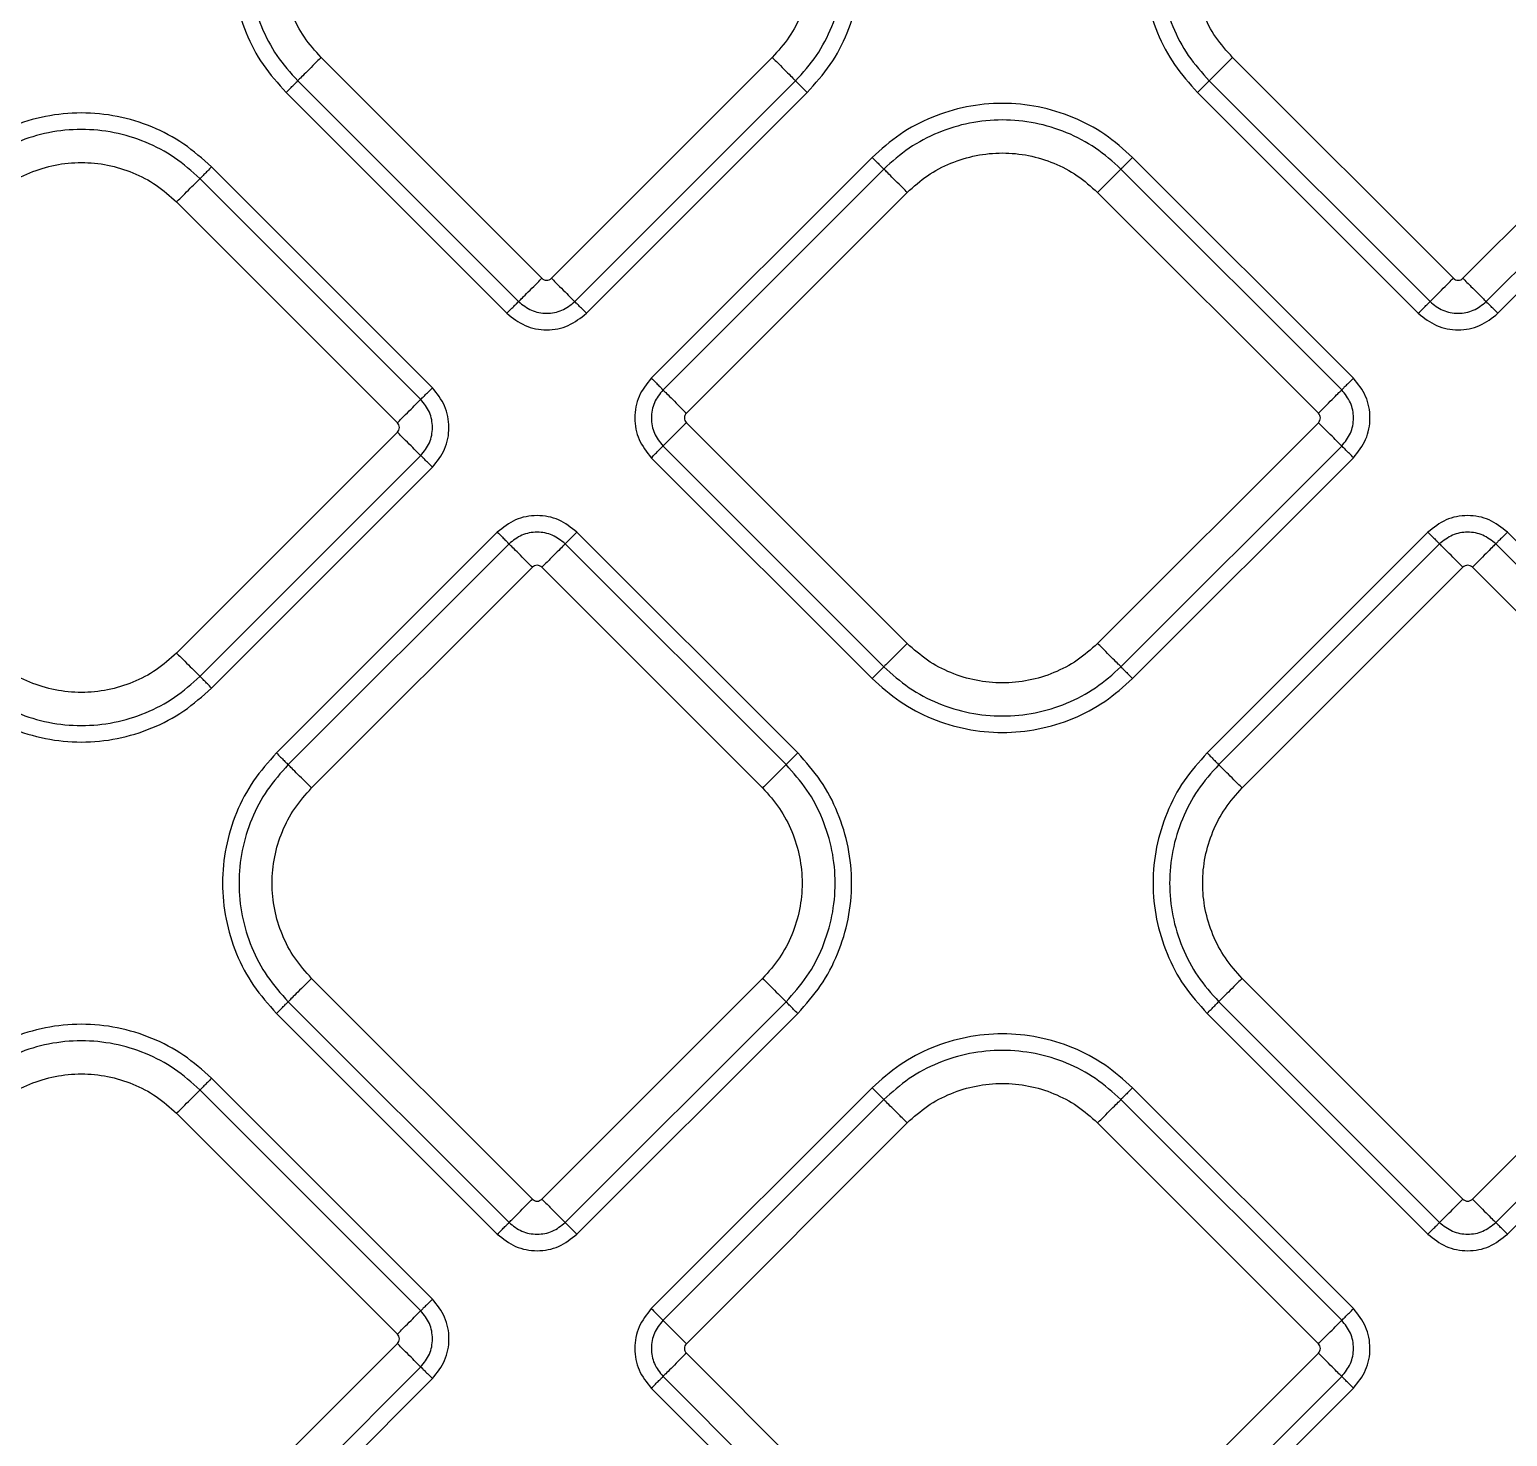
# Model space of a CAD drawing. Extents: x 943 to 1030, y 781 to 934.
# Drawn here: x 986.619 to 991.028, y 850.799 to 854.997 of the extents above; entities that cross this region are included whole.
import ezdxf

# ---------------------------------------------------------------- set-up
doc = ezdxf.new("R2010")
doc.units = 0
doc.header["$MEASUREMENT"] = 0
doc.layers.add('1', color=4, linetype='Continuous')

# ---------------------------------------------------------------- blocks, each defined once
blk = doc.blocks.new('AIRA')
at = {"layer": '1', "color": 3, "linetype": 'Continuous', "lineweight": 25}
for p, q in [((44.97, 51.0895), (44.3112, 51.7483)), ((45.6571, 51.7483), (44.9983, 51.0895)), ((47.6895, 51.0894), (47.0307, 51.7483)), ((48.3766, 51.7483), (47.7178, 51.0894)), ((44.2066, 51.6437), (44.8654, 50.9849)), ((44.2415, 51.6786), (44.9003, 51.0197)), ((45.068, 51.0197), (45.7268, 51.6786)), ((45.1029, 50.9849), (45.7617, 51.6437)), ((46.9261, 51.6437), (47.5849, 50.9848)), ((46.9609, 51.6785), (47.6198, 51.0197)), ((47.7875, 51.0197), (48.4463, 51.6785)), ((47.8224, 50.9848), (48.4812, 51.6437)), ((44.6434, 50.7628), (43.9845, 51.4217)), ((45.9553, 51.4502), (45.2964, 50.7913)), ((47.3914, 50.7913), (46.7326, 51.4502)), ((44.6085, 50.728), (43.9497, 51.3868)), ((45.9901, 51.4153), (45.3313, 50.7565)), ((47.3565, 50.7565), (46.6977, 51.4153)), ((45.401, 50.6867), (46.0598, 51.3456)), ((46.628, 51.3456), (47.2868, 50.6867)), ((43.8799, 51.3171), (44.5388, 50.6582)), ((44.5388, 50.63), (43.8799, 49.9711)), ((46.0598, 49.9996), (45.401, 50.6585)), ((47.2868, 50.6585), (46.628, 49.9996)), ((45.3313, 50.5887), (45.9901, 49.9299)), ((46.6977, 49.9299), (47.3565, 50.5887)), ((43.9497, 49.9014), (44.6085, 50.5602)), ((45.2964, 50.5539), (45.9553, 49.895)), ((46.7326, 49.895), (47.3914, 50.5539)), ((43.9845, 49.8665), (44.6434, 50.5254)), ((44.8369, 50.3318), (44.1781, 49.673)), ((45.7332, 49.673), (45.0744, 50.3318)), ((47.6134, 50.3318), (46.9546, 49.673)), ((48.5097, 49.673), (47.8509, 50.3318)), ((44.8718, 50.297), (44.2129, 49.6381)), ((45.6983, 49.6381), (45.0395, 50.297)), ((47.6483, 50.297), (46.9895, 49.6382)), ((48.4748, 49.6382), (47.816, 50.297)), ((44.2827, 49.5684), (44.9415, 50.2272)), ((44.9698, 50.2272), (45.6286, 49.5684)), ((47.0592, 49.5684), (47.718, 50.2273)), ((47.7463, 50.2273), (48.4051, 49.5684)), ((44.9415, 48.3414), (44.2827, 49.0003)), ((45.6286, 49.0003), (44.9698, 48.3414)), ((47.718, 48.3415), (47.0592, 49.0003)), ((48.4051, 49.0003), (47.7463, 48.3415)), ((44.2129, 48.9305), (44.8718, 48.2717)), ((45.0395, 48.2717), (45.6983, 48.9305)), ((46.9895, 48.9306), (47.6483, 48.2717)), ((47.816, 48.2717), (48.4748, 48.9306)), ((44.1781, 48.8957), (44.8369, 48.2368)), ((45.0744, 48.2368), (45.7332, 48.8957)), ((46.9546, 48.8957), (47.6134, 48.2369)), ((47.8509, 48.2369), (48.5097, 48.8957)), ((44.6434, 48.0433), (43.9846, 48.7022)), ((44.6085, 48.0085), (43.9497, 48.6673)), ((45.9552, 48.6737), (45.2964, 48.0148)), ((45.9901, 48.6388), (45.3313, 47.98)), ((47.3565, 47.98), (46.6977, 48.6388)), ((47.3914, 48.0148), (46.7325, 48.6737)), ((43.88, 48.5976), (44.5388, 47.9387)), ((45.401, 47.9102), (46.0598, 48.5691)), ((46.6279, 48.5691), (47.2868, 47.9102)), ((44.5388, 47.9105), (43.88, 47.2516)), ((46.0598, 47.2231), (45.401, 47.882)), ((47.2868, 47.882), (46.6279, 47.2231)), ((43.9497, 47.1819), (44.6085, 47.8407)), ((43.9846, 47.147), (44.6434, 47.8059)), ((45.3313, 47.8122), (45.9901, 47.1534)), ((46.6977, 47.1534), (47.3565, 47.8122)), ((45.2964, 47.7774), (45.9552, 47.1185)), ((46.7325, 47.1185), (47.3914, 47.7774))]:
    blk.add_line(p, q, dxfattribs=at)
for points in [[(44.2066, 52.421), (44.1826, 52.3941), (44.1346, 52.3404), (44.0844, 52.2439), (44.0526, 52.1403), (44.0421, 52.0324), (44.0526, 51.9244), (44.0844, 51.8209), (44.1346, 51.7244), (44.1826, 51.6706), (44.2066, 51.6437)], [(44.2415, 52.3862), (44.2196, 52.3617), (44.1759, 52.3127), (44.1302, 52.2249), (44.1013, 52.1306), (44.0917, 52.0324), (44.1013, 51.9341), (44.1302, 51.8398), (44.1759, 51.752), (44.2196, 51.703), (44.2415, 51.6786)], [(45.7268, 51.6786), (45.7487, 51.703), (45.7924, 51.752), (45.8381, 51.8398), (45.867, 51.9341), (45.8766, 52.0324), (45.867, 52.1306), (45.8381, 52.2249), (45.7924, 52.3127), (45.7487, 52.3617), (45.7268, 52.3862)], [(45.7617, 51.6437), (45.7857, 51.6706), (45.8337, 51.7244), (45.8839, 51.8209), (45.9157, 51.9244), (45.9262, 52.0324), (45.9157, 52.1403), (45.8839, 52.2439), (45.8337, 52.3404), (45.7857, 52.3941), (45.7617, 52.421)], [(46.9261, 52.421), (46.9021, 52.3941), (46.8541, 52.3403), (46.8038, 52.2438), (46.7721, 52.1403), (46.7616, 52.0323), (46.7721, 51.9244), (46.8038, 51.8208), (46.8541, 51.7243), (46.9021, 51.6706), (46.9261, 51.6437)], [(46.9609, 52.3861), (46.9391, 52.3616), (46.8954, 52.3127), (46.8497, 52.2249), (46.8208, 52.1306), (46.8112, 52.0323), (46.8208, 51.9341), (46.8497, 51.8398), (46.8954, 51.752), (46.9391, 51.703), (46.9609, 51.6785)], [(44.3112, 51.7483), (44.2936, 51.7679), (44.2586, 51.8072), (44.2218, 51.8778), (44.1987, 51.9535), (44.1909, 52.0324), (44.1987, 52.1113), (44.2218, 52.187), (44.2586, 52.2575), (44.2936, 52.2968), (44.3112, 52.3164)], [(45.6571, 52.3164), (45.6747, 52.2968), (45.7097, 52.2575), (45.7465, 52.187), (45.7696, 52.1113), (45.7774, 52.0324), (45.7696, 51.9535), (45.7465, 51.8778), (45.7097, 51.8072), (45.6747, 51.7679), (45.6571, 51.7483)], [(47.0307, 51.7483), (47.0131, 51.7679), (46.9781, 51.8072), (46.9413, 51.8777), (46.9181, 51.9534), (46.9104, 52.0323), (46.9181, 52.1112), (46.9413, 52.1869), (46.9781, 52.2575), (47.0131, 52.2967), (47.0307, 52.3164)], [(44.3112, 51.7483), (44.3029, 51.74), (44.2863, 51.7235), (44.2647, 51.7018), (44.2481, 51.6852), (44.2437, 51.6808), (44.2415, 51.6786)], [(45.6571, 51.7483), (45.6654, 51.74), (45.682, 51.7235), (45.7036, 51.7018), (45.7202, 51.6852), (45.7246, 51.6808), (45.7268, 51.6786)], [(47.0307, 51.7483), (47.0224, 51.74), (47.0058, 51.7234), (46.9842, 51.7018), (46.9676, 51.6852), (46.9632, 51.6808), (46.9609, 51.6785)], [(44.2066, 51.6437), (44.2107, 51.6479), (44.219, 51.6561), (44.2298, 51.667), (44.2381, 51.6753), (44.2403, 51.6775), (44.2415, 51.6786)], [(45.7617, 51.6437), (45.7576, 51.6479), (45.7493, 51.6561), (45.7385, 51.667), (45.7302, 51.6753), (45.728, 51.6775), (45.7268, 51.6786)], [(46.9261, 51.6437), (46.9302, 51.6478), (46.9385, 51.6561), (46.9493, 51.6669), (46.9576, 51.6752), (46.9598, 51.6774), (46.9609, 51.6785)], [(46.7326, 51.4502), (46.7057, 51.4742), (46.6519, 51.5221), (46.5554, 51.5724), (46.4519, 51.6041), (46.3439, 51.6147), (46.2359, 51.6041), (46.1324, 51.5724), (46.0359, 51.5221), (45.9821, 51.4742), (45.9553, 51.4502)], [(43.9845, 51.4217), (43.9576, 51.4456), (43.9039, 51.4936), (43.8074, 51.5439), (43.7038, 51.5756), (43.5959, 51.5862), (43.4879, 51.5756), (43.3844, 51.5439), (43.2879, 51.4936), (43.2341, 51.4456), (43.2072, 51.4217)], [(46.6977, 51.4153), (46.6732, 51.4371), (46.6243, 51.4808), (46.5364, 51.5266), (46.4422, 51.5554), (46.3439, 51.565), (46.2456, 51.5554), (46.1514, 51.5266), (46.0635, 51.4808), (46.0146, 51.4371), (45.9901, 51.4153)], [(43.9497, 51.3868), (43.9252, 51.4086), (43.8762, 51.4523), (43.7884, 51.4981), (43.6942, 51.5269), (43.5959, 51.5365), (43.4976, 51.5269), (43.4033, 51.4981), (43.3155, 51.4523), (43.2666, 51.4086), (43.2421, 51.3868)], [(46.0598, 51.3456), (46.0795, 51.3631), (46.1188, 51.3982), (46.1893, 51.4349), (46.265, 51.4581), (46.3439, 51.4658), (46.4228, 51.4581), (46.4985, 51.4349), (46.569, 51.3982), (46.6083, 51.3631), (46.628, 51.3456)], [(43.3118, 51.3171), (43.3315, 51.3346), (43.3708, 51.3697), (43.4413, 51.4064), (43.517, 51.4296), (43.5959, 51.4373), (43.6748, 51.4296), (43.7505, 51.4064), (43.821, 51.3697), (43.8603, 51.3346), (43.8799, 51.3171)], [(43.9845, 51.4217), (43.9804, 51.4175), (43.9721, 51.4092), (43.9613, 51.3984), (43.953, 51.3901), (43.9508, 51.3879), (43.9497, 51.3868)], [(45.9553, 51.4502), (45.9594, 51.446), (45.9677, 51.4377), (45.9785, 51.4269), (45.9868, 51.4186), (45.989, 51.4164), (45.9901, 51.4153)], [(46.7326, 51.4502), (46.7284, 51.446), (46.7201, 51.4377), (46.7093, 51.4269), (46.701, 51.4186), (46.6988, 51.4164), (46.6977, 51.4153)], [(43.8799, 51.3171), (43.8882, 51.3253), (43.9048, 51.3419), (43.9264, 51.3636), (43.943, 51.3802), (43.9475, 51.3846), (43.9497, 51.3868)], [(46.0598, 51.3456), (46.0516, 51.3539), (46.035, 51.3704), (46.0134, 51.3921), (45.9968, 51.4087), (45.9923, 51.4131), (45.9901, 51.4153)], [(46.628, 51.3456), (46.6363, 51.3539), (46.6528, 51.3704), (46.6745, 51.3921), (46.6911, 51.4087), (46.6955, 51.4131), (46.6977, 51.4153)], [(44.9003, 51.0197), (44.9025, 51.022), (44.9069, 51.0264), (44.9235, 51.043), (44.9452, 51.0646), (44.9617, 51.0812), (44.97, 51.0895)], [(44.9983, 51.0895), (45.0066, 51.0812), (45.0231, 51.0646), (45.0448, 51.043), (45.0614, 51.0264), (45.0658, 51.022), (45.068, 51.0197)], [(47.6198, 51.0197), (47.622, 51.0219), (47.6264, 51.0263), (47.643, 51.0429), (47.6647, 51.0646), (47.6812, 51.0812), (47.6895, 51.0894)], [(47.7178, 51.0894), (47.7261, 51.0812), (47.7426, 51.0646), (47.7643, 51.0429), (47.7809, 51.0263), (47.7853, 51.0219), (47.7875, 51.0197)], [(44.8654, 50.9849), (44.8696, 50.989), (44.8778, 50.9973), (44.8887, 51.0081), (44.897, 51.0164), (44.8992, 51.0186), (44.9003, 51.0197)], [(45.1029, 50.9849), (45.0987, 50.989), (45.0905, 50.9973), (45.0796, 51.0081), (45.0713, 51.0164), (45.0691, 51.0186), (45.068, 51.0197)], [(47.5849, 50.9848), (47.5891, 50.989), (47.5973, 50.9973), (47.6082, 51.0081), (47.6165, 51.0164), (47.6187, 51.0186), (47.6198, 51.0197)], [(47.8224, 50.9848), (47.8182, 50.989), (47.8099, 50.9973), (47.7991, 51.0081), (47.7908, 51.0164), (47.7886, 51.0186), (47.7875, 51.0197)], [(44.6085, 50.728), (44.6096, 50.7291), (44.6118, 50.7313), (44.6201, 50.7396), (44.6309, 50.7504), (44.6392, 50.7587), (44.6434, 50.7628)], [(45.2964, 50.7913), (45.3006, 50.7872), (45.3088, 50.7789), (45.3197, 50.7681), (45.328, 50.7598), (45.3302, 50.7576), (45.3313, 50.7565)], [(45.3313, 50.7565), (45.3335, 50.7543), (45.3379, 50.7498), (45.3545, 50.7332), (45.3762, 50.7116), (45.3927, 50.695), (45.401, 50.6867)], [(47.2868, 50.6867), (47.2951, 50.695), (47.3116, 50.7116), (47.3333, 50.7332), (47.3499, 50.7498), (47.3543, 50.7543), (47.3565, 50.7565)], [(47.3914, 50.7913), (47.3873, 50.7872), (47.379, 50.7789), (47.3681, 50.7681), (47.3599, 50.7598), (47.3576, 50.7576), (47.3565, 50.7565)], [(44.5388, 50.6582), (44.5471, 50.6665), (44.5636, 50.6831), (44.5853, 50.7047), (44.6019, 50.7213), (44.6063, 50.7257), (44.6085, 50.728)], [(44.6085, 50.5602), (44.6063, 50.5624), (44.6019, 50.5669), (44.5853, 50.5835), (44.5636, 50.6051), (44.5471, 50.6217), (44.5388, 50.63)], [(45.401, 50.6585), (45.3927, 50.6502), (45.3762, 50.6336), (45.3545, 50.612), (45.3379, 50.5954), (45.3335, 50.591), (45.3313, 50.5887)], [(47.3565, 50.5887), (47.3543, 50.591), (47.3499, 50.5954), (47.3333, 50.612), (47.3116, 50.6336), (47.2951, 50.6502), (47.2868, 50.6585)], [(45.2964, 50.5539), (45.3006, 50.558), (45.3088, 50.5663), (45.3197, 50.5771), (45.328, 50.5854), (45.3302, 50.5876), (45.3313, 50.5887)], [(47.3914, 50.5539), (47.3873, 50.558), (47.379, 50.5663), (47.3681, 50.5771), (47.3599, 50.5854), (47.3576, 50.5876), (47.3565, 50.5887)], [(44.6434, 50.5254), (44.6392, 50.5295), (44.6309, 50.5378), (44.6201, 50.5486), (44.6118, 50.5569), (44.6096, 50.5591), (44.6085, 50.5602)], [(44.8369, 50.3318), (44.8411, 50.3277), (44.8493, 50.3194), (44.8602, 50.3086), (44.8685, 50.3003), (44.8707, 50.2981), (44.8718, 50.297)], [(45.0744, 50.3318), (45.0702, 50.3277), (45.0619, 50.3194), (45.0511, 50.3086), (45.0428, 50.3003), (45.0406, 50.2981), (45.0395, 50.297)], [(47.6134, 50.3318), (47.6176, 50.3277), (47.6258, 50.3194), (47.6367, 50.3086), (47.645, 50.3003), (47.6472, 50.2981), (47.6483, 50.297)], [(47.8509, 50.3318), (47.8467, 50.3277), (47.8385, 50.3194), (47.8276, 50.3086), (47.8193, 50.3003), (47.8171, 50.2981), (47.816, 50.297)], [(44.9415, 50.2272), (44.9332, 50.2355), (44.9167, 50.2521), (44.895, 50.2737), (44.8784, 50.2903), (44.874, 50.2947), (44.8718, 50.297)], [(45.0395, 50.297), (45.0373, 50.2947), (45.0329, 50.2903), (45.0163, 50.2737), (44.9946, 50.2521), (44.9781, 50.2355), (44.9698, 50.2272)], [(47.718, 50.2273), (47.7097, 50.2355), (47.6932, 50.2521), (47.6715, 50.2738), (47.6549, 50.2903), (47.6505, 50.2948), (47.6483, 50.297)], [(47.816, 50.297), (47.8138, 50.2948), (47.8094, 50.2903), (47.7928, 50.2738), (47.7711, 50.2521), (47.7546, 50.2355), (47.7463, 50.2273)], [(43.8799, 49.9711), (43.8603, 49.9536), (43.821, 49.9185), (43.7505, 49.8818), (43.6748, 49.8586), (43.5959, 49.8509), (43.517, 49.8586), (43.4413, 49.8818), (43.3708, 49.9185), (43.3315, 49.9536), (43.3118, 49.9711)], [(43.8799, 49.9711), (43.8882, 49.9628), (43.9048, 49.9463), (43.9264, 49.9246), (43.943, 49.908), (43.9475, 49.9036), (43.9497, 49.9014)], [(46.0598, 49.9996), (46.0516, 49.9914), (46.035, 49.9748), (46.0134, 49.9531), (45.9968, 49.9365), (45.9923, 49.9321), (45.9901, 49.9299)], [(46.628, 49.9996), (46.6083, 49.9821), (46.569, 49.947), (46.4985, 49.9103), (46.4228, 49.8871), (46.3439, 49.8794), (46.265, 49.8871), (46.1893, 49.9103), (46.1188, 49.947), (46.0795, 49.9821), (46.0598, 49.9996)], [(46.6977, 49.9299), (46.6955, 49.9321), (46.6911, 49.9365), (46.6745, 49.9531), (46.6528, 49.9748), (46.6363, 49.9914), (46.628, 49.9996)], [(45.9553, 49.895), (45.9594, 49.8992), (45.9677, 49.9075), (45.9785, 49.9183), (45.9868, 49.9266), (45.989, 49.9288), (45.9901, 49.9299)], [(45.9901, 49.9299), (46.0146, 49.9081), (46.0635, 49.8644), (46.1514, 49.8186), (46.2456, 49.7898), (46.3439, 49.7802), (46.4422, 49.7898), (46.5364, 49.8186), (46.6243, 49.8644), (46.6732, 49.9081), (46.6977, 49.9299)], [(46.6977, 49.9299), (46.6988, 49.9288), (46.701, 49.9266), (46.7093, 49.9183), (46.7201, 49.9075), (46.7284, 49.8992), (46.7326, 49.895)], [(43.2421, 49.9014), (43.2666, 49.8796), (43.3155, 49.8359), (43.4033, 49.7901), (43.4976, 49.7613), (43.5959, 49.7517), (43.6942, 49.7613), (43.7884, 49.7901), (43.8762, 49.8359), (43.9252, 49.8796), (43.9497, 49.9014)], [(43.9845, 49.8665), (43.9804, 49.8707), (43.9721, 49.879), (43.9613, 49.8898), (43.953, 49.8981), (43.9508, 49.9003), (43.9497, 49.9014)], [(45.9553, 49.895), (45.9821, 49.8711), (46.0359, 49.8231), (46.1324, 49.7728), (46.2359, 49.7411), (46.3439, 49.7305), (46.4519, 49.7411), (46.5554, 49.7728), (46.6519, 49.8231), (46.7057, 49.8711), (46.7326, 49.895)], [(43.2072, 49.8665), (43.2341, 49.8425), (43.2879, 49.7946), (43.3844, 49.7443), (43.4879, 49.7126), (43.5959, 49.702), (43.7038, 49.7126), (43.8074, 49.7443), (43.9039, 49.7946), (43.9576, 49.8425), (43.9845, 49.8665)], [(44.1781, 49.673), (44.1541, 49.6461), (44.1061, 49.5923), (44.0558, 49.4958), (44.0241, 49.3923), (44.0136, 49.2843), (44.0241, 49.1764), (44.0558, 49.0728), (44.1061, 48.9763), (44.1541, 48.9226), (44.1781, 48.8957)], [(44.1781, 49.673), (44.1822, 49.6688), (44.1905, 49.6606), (44.2013, 49.6497), (44.2096, 49.6414), (44.2118, 49.6392), (44.2129, 49.6381)], [(45.6983, 49.6381), (45.6994, 49.6392), (45.7017, 49.6414), (45.71, 49.6497), (45.7208, 49.6606), (45.7291, 49.6688), (45.7332, 49.673)], [(45.7332, 48.8957), (45.7572, 48.9226), (45.8052, 48.9763), (45.8554, 49.0728), (45.8871, 49.1764), (45.8977, 49.2843), (45.8871, 49.3923), (45.8554, 49.4958), (45.8052, 49.5923), (45.7572, 49.6461), (45.7332, 49.673)], [(46.9546, 49.673), (46.9306, 49.6461), (46.8826, 49.5924), (46.8324, 49.4959), (46.8006, 49.3923), (46.7901, 49.2844), (46.8006, 49.1764), (46.8324, 49.0729), (46.8826, 48.9764), (46.9306, 48.9226), (46.9546, 48.8957)], [(46.9546, 49.673), (46.9587, 49.6689), (46.967, 49.6606), (46.9778, 49.6498), (46.9861, 49.6415), (46.9883, 49.6393), (46.9895, 49.6382)], [(44.2129, 49.6381), (44.1911, 49.6136), (44.1474, 49.5647), (44.1017, 49.4769), (44.0728, 49.3826), (44.0632, 49.2843), (44.0728, 49.1861), (44.1017, 49.0918), (44.1474, 49.004), (44.1911, 48.955), (44.2129, 48.9305)], [(44.2827, 49.5684), (44.2744, 49.5767), (44.2578, 49.5932), (44.2362, 49.6149), (44.2196, 49.6315), (44.2152, 49.6359), (44.2129, 49.6381)], [(45.6983, 49.6381), (45.6961, 49.6359), (45.6917, 49.6315), (45.6751, 49.6149), (45.6534, 49.5932), (45.6369, 49.5767), (45.6286, 49.5684)], [(45.6983, 48.9305), (45.7202, 48.955), (45.7639, 49.004), (45.8096, 49.0918), (45.8385, 49.1861), (45.8481, 49.2843), (45.8385, 49.3826), (45.8096, 49.4769), (45.7639, 49.5647), (45.7202, 49.6136), (45.6983, 49.6381)], [(46.9895, 49.6382), (46.9676, 49.6137), (46.9239, 49.5647), (46.8782, 49.4769), (46.8493, 49.3826), (46.8397, 49.2844), (46.8493, 49.1861), (46.8782, 49.0918), (46.9239, 49.004), (46.9676, 48.955), (46.9895, 48.9306)], [(47.0592, 49.5684), (47.0509, 49.5767), (47.0343, 49.5933), (47.0127, 49.6149), (46.9961, 49.6315), (46.9917, 49.6359), (46.9895, 49.6382)], [(44.2827, 49.0003), (44.2651, 49.0199), (44.2301, 49.0592), (44.1933, 49.1297), (44.1701, 49.2054), (44.1624, 49.2843), (44.1701, 49.3632), (44.1933, 49.4389), (44.2301, 49.5095), (44.2651, 49.5487), (44.2827, 49.5684)], [(45.6286, 49.5684), (45.6461, 49.5487), (45.6812, 49.5095), (45.718, 49.4389), (45.7411, 49.3632), (45.7488, 49.2843), (45.7411, 49.2054), (45.718, 49.1297), (45.6812, 49.0592), (45.6461, 49.0199), (45.6286, 49.0003)], [(47.0592, 49.0003), (47.0416, 49.0199), (47.0066, 49.0592), (46.9698, 49.1298), (46.9467, 49.2055), (46.9389, 49.2844), (46.9467, 49.3633), (46.9698, 49.439), (47.0066, 49.5095), (47.0416, 49.5488), (47.0592, 49.5684)], [(44.2827, 49.0003), (44.2744, 48.992), (44.2578, 48.9754), (44.2362, 48.9538), (44.2196, 48.9372), (44.2152, 48.9328), (44.2129, 48.9305)], [(45.6286, 49.0003), (45.6369, 48.992), (45.6534, 48.9754), (45.6751, 48.9538), (45.6917, 48.9372), (45.6961, 48.9328), (45.6983, 48.9305)], [(47.0592, 49.0003), (47.0509, 48.992), (47.0343, 48.9755), (47.0127, 48.9538), (46.9961, 48.9372), (46.9917, 48.9328), (46.9895, 48.9306)], [(44.1781, 48.8957), (44.1822, 48.8998), (44.1905, 48.9081), (44.2013, 48.9189), (44.2096, 48.9272), (44.2118, 48.9294), (44.2129, 48.9305)], [(45.7332, 48.8957), (45.7291, 48.8998), (45.7208, 48.9081), (45.71, 48.9189), (45.7017, 48.9272), (45.6994, 48.9294), (45.6983, 48.9305)], [(46.9546, 48.8957), (46.9587, 48.8999), (46.967, 48.9081), (46.9778, 48.919), (46.9861, 48.9273), (46.9883, 48.9295), (46.9895, 48.9306)], [(43.9846, 48.7022), (43.9577, 48.7262), (43.9039, 48.7741), (43.8074, 48.8244), (43.7039, 48.8561), (43.5959, 48.8667), (43.4879, 48.8561), (43.3844, 48.8244), (43.2879, 48.7741), (43.2341, 48.7262), (43.2073, 48.7022)], [(43.9497, 48.6673), (43.9252, 48.6891), (43.8763, 48.7328), (43.7884, 48.7786), (43.6942, 48.8074), (43.5959, 48.817), (43.4976, 48.8074), (43.4034, 48.7786), (43.3155, 48.7328), (43.2666, 48.6891), (43.2421, 48.6673)], [(46.7325, 48.6737), (46.7056, 48.6976), (46.6519, 48.7456), (46.5554, 48.7959), (46.4518, 48.8276), (46.3439, 48.8382), (46.2359, 48.8276), (46.1324, 48.7959), (46.0359, 48.7456), (45.9821, 48.6976), (45.9552, 48.6737)], [(46.6977, 48.6388), (46.6732, 48.6606), (46.6242, 48.7043), (46.5364, 48.7501), (46.4422, 48.7789), (46.3439, 48.7885), (46.2456, 48.7789), (46.1513, 48.7501), (46.0635, 48.7043), (46.0146, 48.6606), (45.9901, 48.6388)], [(43.3118, 48.5976), (43.3315, 48.6151), (43.3708, 48.6502), (43.4413, 48.6869), (43.517, 48.7101), (43.5959, 48.7178), (43.6748, 48.7101), (43.7505, 48.6869), (43.821, 48.6502), (43.8603, 48.6151), (43.88, 48.5976)], [(43.9846, 48.7022), (43.9804, 48.698), (43.9721, 48.6897), (43.9613, 48.6789), (43.953, 48.6706), (43.9508, 48.6684), (43.9497, 48.6673)], [(46.0598, 48.5691), (46.0795, 48.5866), (46.1188, 48.6217), (46.1893, 48.6584), (46.265, 48.6816), (46.3439, 48.6893), (46.4228, 48.6816), (46.4985, 48.6584), (46.569, 48.6217), (46.6083, 48.5866), (46.6279, 48.5691)], [(43.88, 48.5976), (43.8883, 48.6059), (43.9048, 48.6224), (43.9265, 48.6441), (43.9431, 48.6607), (43.9475, 48.6651), (43.9497, 48.6673)], [(45.9552, 48.6737), (45.9594, 48.6695), (45.9676, 48.6612), (45.9785, 48.6504), (45.9868, 48.6421), (45.989, 48.6399), (45.9901, 48.6388)], [(46.0598, 48.5691), (46.0515, 48.5773), (46.035, 48.5939), (46.0133, 48.6156), (45.9967, 48.6322), (45.9923, 48.6366), (45.9901, 48.6388)], [(46.6279, 48.5691), (46.6362, 48.5773), (46.6528, 48.5939), (46.6744, 48.6156), (46.691, 48.6322), (46.6955, 48.6366), (46.6977, 48.6388)], [(46.7325, 48.6737), (46.7284, 48.6695), (46.7201, 48.6612), (46.7093, 48.6504), (46.701, 48.6421), (46.6988, 48.6399), (46.6977, 48.6388)], [(44.8718, 48.2717), (44.874, 48.2739), (44.8784, 48.2783), (44.895, 48.2949), (44.9167, 48.3166), (44.9332, 48.3332), (44.9415, 48.3414)], [(44.9698, 48.3414), (44.9781, 48.3332), (44.9946, 48.3166), (45.0163, 48.2949), (45.0329, 48.2783), (45.0373, 48.2739), (45.0395, 48.2717)], [(47.6483, 48.2717), (47.6505, 48.274), (47.6549, 48.2784), (47.6715, 48.295), (47.6932, 48.3166), (47.7097, 48.3332), (47.718, 48.3415)], [(47.7463, 48.3415), (47.7546, 48.3332), (47.7711, 48.3166), (47.7928, 48.295), (47.8094, 48.2784), (47.8138, 48.274), (47.816, 48.2717)], [(44.8369, 48.2368), (44.8411, 48.241), (44.8493, 48.2493), (44.8602, 48.2601), (44.8685, 48.2684), (44.8707, 48.2706), (44.8718, 48.2717)], [(45.0744, 48.2368), (45.0702, 48.241), (45.0619, 48.2493), (45.0511, 48.2601), (45.0428, 48.2684), (45.0406, 48.2706), (45.0395, 48.2717)], [(47.6134, 48.2369), (47.6176, 48.241), (47.6258, 48.2493), (47.6367, 48.2601), (47.645, 48.2684), (47.6472, 48.2706), (47.6483, 48.2717)], [(47.8509, 48.2369), (47.8467, 48.241), (47.8385, 48.2493), (47.8276, 48.2601), (47.8193, 48.2684), (47.8171, 48.2706), (47.816, 48.2717)], [(44.6434, 48.0433), (44.6393, 48.0392), (44.631, 48.0309), (44.6201, 48.0201), (44.6119, 48.0118), (44.6096, 48.0096), (44.6085, 48.0085)], [(44.5388, 47.9387), (44.5471, 47.947), (44.5636, 47.9636), (44.5853, 47.9852), (44.6019, 48.0018), (44.6063, 48.0063), (44.6085, 48.0085)], [(45.2964, 48.0148), (45.3005, 48.0107), (45.3088, 48.0024), (45.3196, 47.9916), (45.3279, 47.9833), (45.3301, 47.9811), (45.3313, 47.98)], [(45.3313, 47.98), (45.3335, 47.9777), (45.3379, 47.9733), (45.3545, 47.9567), (45.3761, 47.9351), (45.3927, 47.9185), (45.401, 47.9102)], [(47.2868, 47.9102), (47.2951, 47.9185), (47.3116, 47.9351), (47.3333, 47.9567), (47.3499, 47.9733), (47.3543, 47.9777), (47.3565, 47.98)], [(47.3565, 47.98), (47.3576, 47.9811), (47.3598, 47.9833), (47.3681, 47.9916), (47.3789, 48.0024), (47.3872, 48.0107), (47.3914, 48.0148)], [(44.6085, 47.8407), (44.6063, 47.843), (44.6019, 47.8474), (44.5853, 47.864), (44.5636, 47.8856), (44.5471, 47.9022), (44.5388, 47.9105)], [(45.401, 47.882), (45.3927, 47.8737), (45.3761, 47.8571), (45.3545, 47.8355), (45.3379, 47.8189), (45.3335, 47.8144), (45.3313, 47.8122)], [(47.3565, 47.8122), (47.3543, 47.8144), (47.3499, 47.8189), (47.3333, 47.8355), (47.3116, 47.8571), (47.2951, 47.8737), (47.2868, 47.882)], [(44.6085, 47.8407), (44.6096, 47.8396), (44.6119, 47.8374), (44.6201, 47.8291), (44.631, 47.8183), (44.6393, 47.81), (44.6434, 47.8059)], [(45.2964, 47.7774), (45.3005, 47.7815), (45.3088, 47.7898), (45.3196, 47.8006), (45.3279, 47.8089), (45.3301, 47.8111), (45.3313, 47.8122)], [(47.3914, 47.7774), (47.3872, 47.7815), (47.3789, 47.7898), (47.3681, 47.8006), (47.3598, 47.8089), (47.3576, 47.8111), (47.3565, 47.8122)]]:
    blk.add_open_spline(points, degree=3, dxfattribs=at)
for points, knots in [([(44.97, 51.0895), (44.9721, 51.0878), (44.9762, 51.0845), (44.9841, 51.0831), (44.9921, 51.0845), (44.9962, 51.0878), (44.9983, 51.0895)], [0, 0, 0, 0, 0.25001, 0.5, 0.74999, 1, 1, 1, 1]), ([(47.6895, 51.0894), (47.6916, 51.0878), (47.6957, 51.0845), (47.7036, 51.0831), (47.7116, 51.0845), (47.7157, 51.0878), (47.7178, 51.0894)], [0, 0, 0, 0, 0.25001, 0.5, 0.74999, 1, 1, 1, 1]), ([(44.9003, 51.0197), (44.9125, 51.0101), (44.9371, 50.9907), (44.9841, 50.9822), (45.0313, 50.9906), (45.0558, 51.01), (45.068, 51.0197)], [0, 0, 0, 0, 0.249635, 0.500178, 0.750078, 1, 1, 1, 1]), ([(47.6198, 51.0197), (47.632, 51.01), (47.6566, 50.9906), (47.7036, 50.9821), (47.7508, 50.9906), (47.7752, 51.01), (47.7875, 51.0197)], [0, 0, 0, 0, 0.249635, 0.500178, 0.750078, 1, 1, 1, 1]), ([(44.8654, 50.9849), (44.8828, 50.9711), (44.9176, 50.9437), (44.9842, 50.9317), (45.0509, 50.9437), (45.0855, 50.9712), (45.1029, 50.9849)], [0, 0, 0, 0, 0.250225, 0.500436, 0.750211, 1, 1, 1, 1]), ([(47.5849, 50.9848), (47.6023, 50.9711), (47.637, 50.9436), (47.7037, 50.9317), (47.7704, 50.9437), (47.805, 50.9711), (47.8224, 50.9848)], [0, 0, 0, 0, 0.250225, 0.500436, 0.750211, 1, 1, 1, 1]), ([(44.6434, 50.5254), (44.6571, 50.5427), (44.6846, 50.5775), (44.6965, 50.6442), (44.6845, 50.7108), (44.6571, 50.7455), (44.6434, 50.7628)], [0, 0, 0, 0, 0.2502254, 0.5004363, 0.7502109, 1, 1, 1, 1]), ([(45.2964, 50.7913), (45.2827, 50.7739), (45.2552, 50.7392), (45.2433, 50.6725), (45.2552, 50.6059), (45.2827, 50.5712), (45.2964, 50.5539)], [0, 0, 0, 0, 0.250225, 0.500436, 0.750211, 1, 1, 1, 1]), ([(45.3313, 50.7565), (45.3216, 50.7442), (45.3022, 50.7197), (45.2937, 50.6726), (45.3022, 50.6255), (45.3216, 50.601), (45.3313, 50.5887)], [0, 0, 0, 0, 0.249635, 0.500178, 0.750078, 1, 1, 1, 1]), ([(47.3565, 50.5887), (47.3662, 50.601), (47.3856, 50.6255), (47.3941, 50.6726), (47.3856, 50.7197), (47.3662, 50.7442), (47.3565, 50.7565)], [0, 0, 0, 0, 0.249635, 0.500178, 0.750078, 1, 1, 1, 1]), ([(47.3914, 50.5539), (47.4051, 50.5713), (47.4326, 50.606), (47.4446, 50.6727), (47.4326, 50.7393), (47.4051, 50.774), (47.3914, 50.7913)], [0, 0, 0, 0, 0.250225, 0.500436, 0.750211, 1, 1, 1, 1]), ([(44.6085, 50.5602), (44.6182, 50.5725), (44.6376, 50.597), (44.6461, 50.6441), (44.6376, 50.6912), (44.6182, 50.7157), (44.6085, 50.728)], [0, 0, 0, 0, 0.249635, 0.500178, 0.750078, 1, 1, 1, 1]), ([(45.401, 50.6867), (45.3994, 50.6847), (45.3961, 50.6805), (45.3947, 50.6726), (45.3961, 50.6647), (45.3994, 50.6605), (45.401, 50.6585)], [0, 0, 0, 0, 0.25001, 0.5, 0.74999, 1, 1, 1, 1]), ([(47.2868, 50.6585), (47.2885, 50.6605), (47.2917, 50.6647), (47.2931, 50.6726), (47.2917, 50.6805), (47.2885, 50.6847), (47.2868, 50.6867)], [0, 0, 0, 0, 0.25001, 0.5, 0.74999, 1, 1, 1, 1]), ([(44.5388, 50.63), (44.5404, 50.632), (44.5437, 50.6361), (44.5451, 50.6441), (44.5437, 50.652), (44.5404, 50.6562), (44.5388, 50.6582)], [0, 0, 0, 0, 0.25001, 0.5, 0.74999, 1, 1, 1, 1]), ([(45.0744, 50.3318), (45.057, 50.3456), (45.0222, 50.373), (44.9556, 50.385), (44.8889, 50.373), (44.8543, 50.3455), (44.8369, 50.3318)], [0, 0, 0, 0, 0.250225, 0.500436, 0.750211, 1, 1, 1, 1]), ([(47.8509, 50.3318), (47.8335, 50.3456), (47.7987, 50.3731), (47.7321, 50.385), (47.6654, 50.373), (47.6308, 50.3456), (47.6134, 50.3318)], [0, 0, 0, 0, 0.250225, 0.500436, 0.750211, 1, 1, 1, 1]), ([(45.0395, 50.297), (45.0273, 50.3066), (45.0027, 50.326), (44.9556, 50.3345), (44.9085, 50.3261), (44.884, 50.3067), (44.8718, 50.297)], [0, 0, 0, 0, 0.249635, 0.500178, 0.750078, 1, 1, 1, 1]), ([(47.816, 50.297), (47.8038, 50.3067), (47.7792, 50.3261), (47.7321, 50.3345), (47.685, 50.3261), (47.6605, 50.3067), (47.6483, 50.297)], [0, 0, 0, 0, 0.249635, 0.500178, 0.750078, 1, 1, 1, 1]), ([(44.9698, 50.2272), (44.9677, 50.2289), (44.9636, 50.2322), (44.9556, 50.2336), (44.9477, 50.2322), (44.9436, 50.2289), (44.9415, 50.2272)], [0, 0, 0, 0, 0.25001, 0.5, 0.74999, 1, 1, 1, 1]), ([(47.7463, 50.2273), (47.7442, 50.2289), (47.7401, 50.2322), (47.7321, 50.2336), (47.7242, 50.2322), (47.7201, 50.2289), (47.718, 50.2273)], [0, 0, 0, 0, 0.25001, 0.5, 0.74999, 1, 1, 1, 1]), ([(44.9415, 48.3414), (44.9436, 48.3398), (44.9477, 48.3365), (44.9556, 48.3351), (44.9636, 48.3365), (44.9677, 48.3398), (44.9698, 48.3414)], [0, 0, 0, 0, 0.2500103, 0.5, 0.7499897, 1, 1, 1, 1]), ([(47.718, 48.3415), (47.7201, 48.3398), (47.7242, 48.3365), (47.7321, 48.3351), (47.7401, 48.3365), (47.7442, 48.3398), (47.7463, 48.3415)], [0, 0, 0, 0, 0.25001, 0.5, 0.74999, 1, 1, 1, 1]), ([(44.8718, 48.2717), (44.884, 48.262), (44.9086, 48.2426), (44.9556, 48.2341), (45.0028, 48.2426), (45.0272, 48.262), (45.0395, 48.2717)], [0, 0, 0, 0, 0.249635, 0.500178, 0.750078, 1, 1, 1, 1]), ([(47.6483, 48.2717), (47.6605, 48.2621), (47.6851, 48.2427), (47.7321, 48.2342), (47.7793, 48.2426), (47.8038, 48.262), (47.816, 48.2717)], [0, 0, 0, 0, 0.249635, 0.500178, 0.750078, 1, 1, 1, 1]), ([(44.8369, 48.2368), (44.8543, 48.2231), (44.889, 48.1956), (44.9557, 48.1837), (45.0224, 48.1957), (45.057, 48.2231), (45.0744, 48.2368)], [0, 0, 0, 0, 0.2502254, 0.5004363, 0.7502109, 1, 1, 1, 1]), ([(47.6134, 48.2369), (47.6308, 48.2231), (47.6656, 48.1957), (47.7322, 48.1837), (47.7989, 48.1957), (47.8335, 48.2232), (47.8509, 48.2369)], [0, 0, 0, 0, 0.250225, 0.500436, 0.750211, 1, 1, 1, 1]), ([(44.6434, 47.8059), (44.6571, 47.8233), (44.6846, 47.858), (44.6966, 47.9247), (44.6846, 47.9913), (44.6571, 48.026), (44.6434, 48.0433)], [0, 0, 0, 0, 0.2502254, 0.5004363, 0.7502109, 1, 1, 1, 1]), ([(44.6085, 47.8407), (44.6182, 47.853), (44.6376, 47.8775), (44.6461, 47.9246), (44.6376, 47.9717), (44.6182, 47.9962), (44.6085, 48.0085)], [0, 0, 0, 0, 0.249635, 0.500178, 0.750078, 1, 1, 1, 1]), ([(45.2964, 48.0148), (45.2827, 47.9974), (45.2552, 47.9627), (45.2432, 47.896), (45.2552, 47.8294), (45.2827, 47.7947), (45.2964, 47.7774)], [0, 0, 0, 0, 0.250225, 0.500436, 0.750211, 1, 1, 1, 1]), ([(45.3313, 47.98), (45.3216, 47.9677), (45.3022, 47.9432), (45.2937, 47.8961), (45.3021, 47.849), (45.3215, 47.8245), (45.3313, 47.8122)], [0, 0, 0, 0, 0.249635, 0.500178, 0.750078, 1, 1, 1, 1]), ([(47.3565, 47.8122), (47.3662, 47.8245), (47.3856, 47.849), (47.3941, 47.8961), (47.3856, 47.9432), (47.3662, 47.9677), (47.3565, 47.98)], [0, 0, 0, 0, 0.249635, 0.500178, 0.750078, 1, 1, 1, 1]), ([(47.3914, 47.7774), (47.4051, 47.7947), (47.4326, 47.8295), (47.4445, 47.8962), (47.4325, 47.9628), (47.4051, 47.9975), (47.3914, 48.0148)], [0, 0, 0, 0, 0.250225, 0.500436, 0.750211, 1, 1, 1, 1]), ([(44.5388, 47.9105), (44.5405, 47.9125), (44.5437, 47.9167), (44.5451, 47.9246), (44.5437, 47.9325), (44.5405, 47.9367), (44.5388, 47.9387)], [0, 0, 0, 0, 0.25001, 0.5, 0.74999, 1, 1, 1, 1]), ([(45.401, 47.9102), (45.3993, 47.9082), (45.3961, 47.904), (45.3947, 47.8961), (45.3961, 47.8881), (45.3993, 47.884), (45.401, 47.882)], [0, 0, 0, 0, 0.25001, 0.5, 0.74999, 1, 1, 1, 1]), ([(47.2868, 47.882), (47.2884, 47.884), (47.2917, 47.8881), (47.2931, 47.8961), (47.2917, 47.904), (47.2884, 47.9082), (47.2868, 47.9102)], [0, 0, 0, 0, 0.25001, 0.5, 0.74999, 1, 1, 1, 1])]:
    blk.add_open_spline(points, degree=3, knots=knots, dxfattribs=at)

msp = doc.modelspace()

# ---------------------------------------------------------------- block references
at = {"layer": '1'}
msp.add_blockref('AIRA', (943.1775, 803.1658), dxfattribs=at)

doc.saveas('drawing.dxf')
